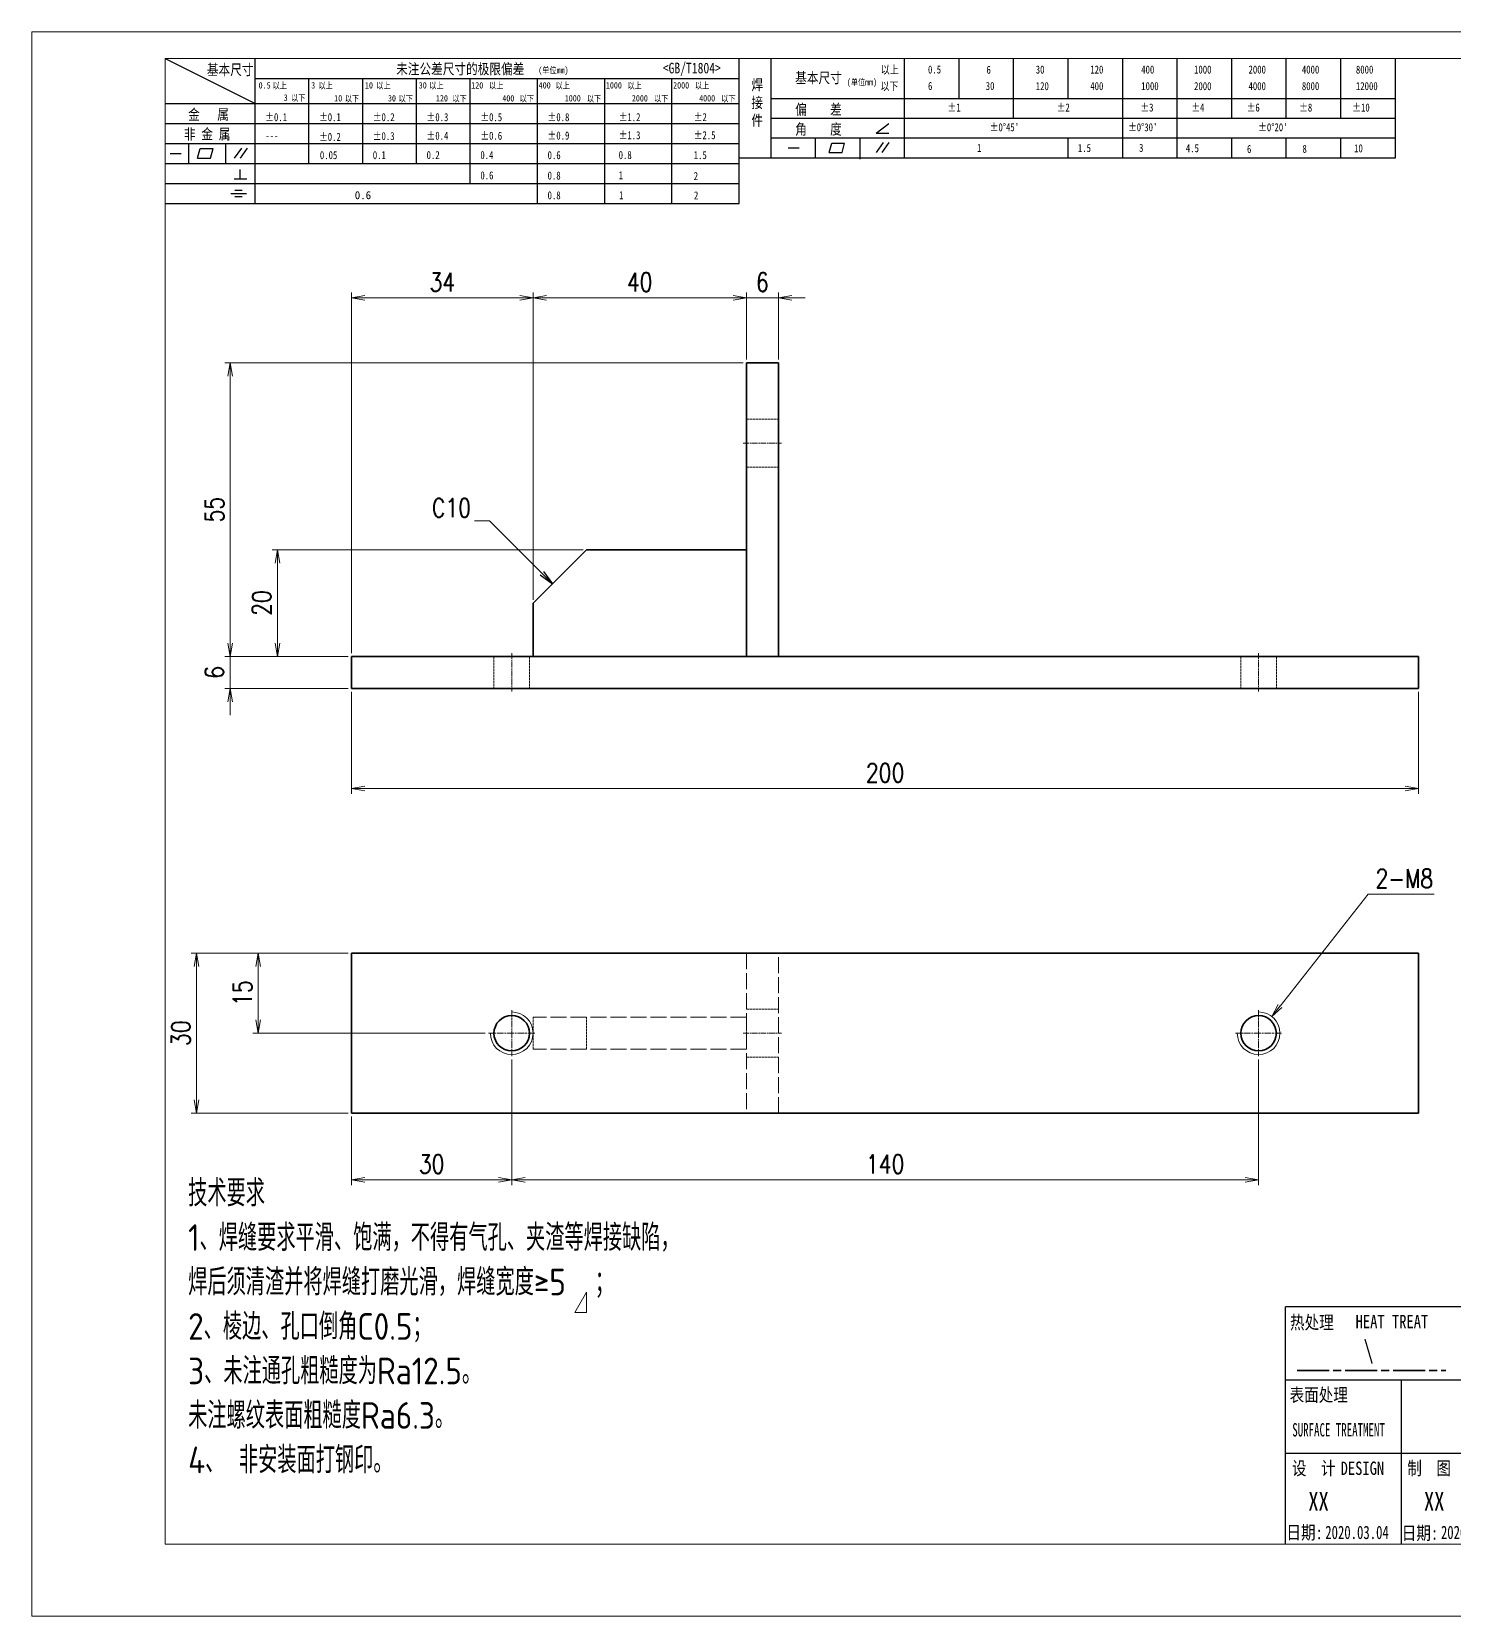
# Model space of a CAD drawing. Header units: inches. Extents: x 269 to 10986, y 1043 to 4337.
# Drawn here: x 1697.9 to 1964.6, y 3497.4 to 3794.4 of the extents above; entities that cross this region are included whole.
import ezdxf
from ezdxf.enums import TextEntityAlignment as Align

# ---------------------------------------------------------------- set-up
doc = ezdxf.new("R2010")
doc.units = ezdxf.units.IN
doc.header["$MEASUREMENT"] = 0
doc.linetypes.add('AM_ISO02W050x2', pattern=[3.75, 3, -0.75])
doc.linetypes.add('AM_ISO08W050x2', pattern=[9, 6, -0.75, 1.5, -0.75])
for name, color, linetype, lineweight in [('中心线', 2, 'AM_ISO08W050x2', 18), ('图框', 7, 'Continuous', 18), ('标注线', 3, 'Continuous', 18), ('热处理', 7, 'Continuous', 20), ('粗实线', 7, 'Continuous', 35), ('粗点划线', 6, 'AM_ISO08W050x2', 35), ('细实线', 3, 'Continuous', 18), ('虚线', 1, 'AM_ISO02W050x2', 18)]:
    doc.layers.add(name, color=color, linetype=linetype, lineweight=lineweight)
doc.layers.add('图\\M+19E79\\M+195B6\\M+18E9A', color=7, linetype='Continuous')
doc.layers.add('打印', color=7, linetype='Continuous', lineweight=15, plot=False)
doc.layers.add('打印-禁用', color=7, linetype='Continuous', lineweight=15, plot=False)
doc.styles.add('DIM', font='romans.shx', dxfattribs={"width": 0.8, "bigfont": 'bigfont.shx'})
doc.styles.add('国标', font='simfang.ttf', dxfattribs={"width": 0.8})
doc.styles.add('机械长仿宋', font='gbenor.shx', dxfattribs={"height": 1, "bigfont": 'gbcbig.shx'})
doc.dimstyles.new('XR 1-1', dxfattribs={"dimtxt": 3.5, "dimasz": 2.5, "dimexe": 1, "dimexo": 0.625, "dimgap": 1.2, "dimtad": 1, "dimtoh": 1, "dimdsep": 46, "dimtxsty": 'DIM', "dimblk": 'OPEN', "dimcen": 0, "dimclrd": 8, "dimclre": 8, "dimclrt": 2, "dimazin": 2, "dimtfac": 0.5, "dimtmove": 0, "dimatfit": 3, "dimldrblk": 'OPEN', "dimfxl": 0, "dimtolj": 2, "dimlwd": 18, "dimlwe": 18, "dimarcsym": 0})
doc.dimstyles.new('XR 1-1$0', dxfattribs={"dimtxt": 3.5, "dimasz": 2.5, "dimexe": 1, "dimexo": 0.625, "dimgap": 1.2, "dimtad": 1, "dimzin": 9, "dimdsep": 46, "dimtxsty": 'DIM', "dimblk": 'OPEN', "dimcen": 0, "dimclrd": 8, "dimclre": 8, "dimclrt": 2, "dimazin": 2, "dimtfac": 0.5, "dimtmove": 0, "dimatfit": 3, "dimldrblk": 'OPEN', "dimfxl": 0, "dimtolj": 2, "dimlwd": 18, "dimlwe": 18, "dimarcsym": 0})
doc.dimstyles.new('XR 1-1$3', dxfattribs={"dimtxt": 3.5, "dimasz": 2.5, "dimexe": 1, "dimexo": 0.625, "dimgap": 1.2, "dimtad": 1, "dimtoh": 1, "dimdsep": 46, "dimtxsty": 'DIM', "dimblk": 'OPEN', "dimcen": 0, "dimclrd": 8, "dimclre": 8, "dimclrt": 2, "dimazin": 2, "dimtfac": 0.5, "dimtofl": 0, "dimtmove": 0, "dimatfit": 3, "dimldrblk": 'OPEN', "dimfxl": 0, "dimtolj": 2, "dimlwd": 18, "dimlwe": 18, "dimarcsym": 0})

# ---------------------------------------------------------------- blocks, each defined once
blk = doc.blocks.new('GZDEH零件A3图框V01版')
at = {"layer": '图\\M+19E79\\M+195B6\\M+18E9A', "color": 9}
for p, q in [((2882.49, -1554.46), (2899.37, -1562.92)), ((2899.37, -1581.67), (2899.37, -1554.46)), ((2990.09, -1581.67), (2990.09, -1554.46)), ((2996.09, -1573.08), (2996.09, -1554.46)), ((3021.09, -1561.98), (3021.09, -1554.46)), ((3031.31, -1561.98), (3031.31, -1554.46)), ((3041.53, -1561.98), (3041.53, -1554.46)), ((3051.75, -1561.98), (3051.75, -1554.46)), ((3061.98, -1561.98), (3061.98, -1554.46)), ((3072.2, -1561.98), (3072.2, -1554.46)), ((3082.42, -1561.98), (3082.42, -1554.46)), ((3092.64, -1561.98), (3092.64, -1554.46)), ((3102.86, -1561.98), (3102.86, -1554.46)), ((3113.09, -1573.08), (3113.09, -1554.46)), ((2899.37, -1558.24), (2990.09, -1558.24)), ((2909.45, -1574.17), (2909.45, -1558.24)), ((2919.53, -1574.17), (2919.53, -1558.24)), ((2929.61, -1574.17), (2929.61, -1558.24)), ((2939.69, -1577.92), (2939.69, -1558.24)), ((2952.29, -1581.67), (2952.29, -1558.24)), ((2964.89, -1581.67), (2964.89, -1558.24)), ((2977.49, -1581.67), (2977.49, -1558.24)), ((2996.09, -1561.98), (3113.09, -1561.98)), ((3021.09, -1573.08), (3021.09, -1561.98)), ((3041.53, -1565.68), (3041.53, -1561.98)), ((3061.98, -1573.08), (3061.98, -1561.98)), ((3072.2, -1573.08), (3072.2, -1561.98)), ((3082.42, -1565.68), (3082.42, -1561.98)), ((3092.64, -1565.68), (3092.64, -1561.98)), ((3102.86, -1565.68), (3102.86, -1561.98)), ((2882.49, -1562.92), (2990.09, -1562.92)), ((2882.49, -1566.67), (2990.09, -1566.67)), ((2996.09, -1565.68), (3113.09, -1565.68)), ((3015.75, -1568.51), (3018.15, -1566.66)), ((2882.49, -1570.42), (2990.09, -1570.42)), ((2886.92, -1574.12), (2886.92, -1570.42)), ((2893.91, -1574.12), (2893.91, -1570.42)), ((2996.09, -1569.38), (3113.09, -1569.38)), ((3004.42, -1573.08), (3004.42, -1569.38)), ((3006.97, -1572.12), (3007.45, -1570.33)), ((3007.45, -1570.33), (3009.86, -1570.33)), ((3009.39, -1572.12), (3009.86, -1570.33)), ((3012.75, -1573.08), (3012.75, -1569.38)), ((3015.75, -1568.51), (3018.15, -1568.51)), ((3015.81, -1572.12), (3017.15, -1570.26)), ((3016.89, -1572.12), (3018.23, -1570.26)), ((3051.75, -1573.08), (3051.75, -1569.38)), ((3082.42, -1573.08), (3082.42, -1569.48)), ((3092.64, -1573.08), (3092.64, -1569.38)), ((3102.86, -1573.08), (3102.86, -1569.38)), ((2883.43, -1572.27), (2885.49, -1572.27)), ((2888.59, -1573.16), (2889.07, -1571.37)), ((2888.59, -1573.16), (2891, -1573.16)), ((2889.07, -1571.37), (2891.48, -1571.37)), ((2891, -1573.16), (2891.48, -1571.37)), ((2895.52, -1573.16), (2896.85, -1571.3)), ((2896.6, -1573.16), (2897.94, -1571.3)), ((2990.09, -1573.08), (3113.09, -1573.08)), ((2999.26, -1571.23), (3001.32, -1571.23)), ((3006.97, -1572.12), (3009.39, -1572.12)), ((3012.75, -1573.33), (3012.75, -1573.08)), ((2882.49, -1574.17), (2990.09, -1574.17)), ((2895.42, -1577.05), (2897.81, -1577.05)), ((2896.58, -1577.05), (2896.58, -1575.28)), ((2882.49, -1577.92), (2990.09, -1577.92)), ((2894.79, -1579.77), (2897.77, -1579.77)), ((2895.57, -1579.17), (2896.92, -1579.17)), ((2882.49, -1581.67), (2990.09, -1581.67)), ((2895.57, -1580.37), (2896.93, -1580.37)), ((3272.49, -1788.46), (3092.49, -1788.46)), ((3181.99, -1802.21), (3092.49, -1802.21)), ((3114.17, -1802.21), (3114.17, -1815.96)), ((3181.99, -1815.96), (3092.49, -1815.96)), ((3114.17, -1815.96), (3114.17, -1832.96)), ((3114.17, -1815.96), (3114.17, -1832.96))]:
    blk.add_line(p, q, dxfattribs=at)
at = {"layer": '图\\M+19E79\\M+195B6\\M+18E9A', "color": 7}
blk.add_line((3272.49, -1788.46), (3092.49, -1788.46), dxfattribs=at)
at = {"layer": '图\\M+19E79\\M+195B6\\M+18E9A', "color": 9, "linetype": 'Continuous'}
blk.add_line((3092.49, -1832.96), (3092.49, -1788.46), dxfattribs=at)
at = {"layer": '图框', "linetype": 'Continuous'}
for p, q in [((2882.49, -1554.46), (2882.49, -1832.96)), ((3272.49, -1554.46), (2882.49, -1554.46)), ((2882.49, -1832.96), (3272.49, -1832.96))]:
    blk.add_line(p, q, dxfattribs=at)
at = {"layer": '打印-禁用', "linetype": 'Continuous'}
for p, q in [((2857.49, -1549.46), (2857.49, -1846.46)), ((3277.49, -1549.46), (2857.49, -1549.46)), ((2857.49, -1846.46), (3277.49, -1846.46))]:
    blk.add_line(p, q, dxfattribs=at)
at = {"layer": '图\\M+19E79\\M+195B6\\M+18E9A', "color": 9, "style": '国标'}
for s, height, width, p in [('基本尺寸', 2, 0.8, (2890.33, -1557.58)), ('未注公差尺寸的极限偏差', 2, 0.8, (2925.81, -1557.44)), ('<GB/T1804>', 2, 0.8, (2975.78, -1557.27)), ('以上', 1.5, 0.8, (3016.64, -1557.33)), ('0.5', 1.5, 0.8, (3025.49, -1557.3)), ('6', 1.5, 0.8, (3036.45, -1557.34)), ('30', 1.5, 0.8, (3045.69, -1557.31)), ('120', 1.5, 0.8, (3055.91, -1557.31)), ('400', 1.5, 0.8, (3065.46, -1557.31)), ('1000', 1.5, 0.8, (3075.36, -1557.31)), ('2000', 1.5, 0.8, (3085.57, -1557.31)), ('4000', 1.5, 0.8, (3095.57, -1557.31)), ('8000', 1.5, 0.8, (3105.7, -1557.31)), ('30', 1.2, 0.8, (2930.04, -1560.11)), ('基本尺寸', 2, 0.8, (3000.6, -1559.1)), ('以下', 1.5, 0.8, (3016.58, -1560.43)), ('6', 1.5, 0.8, (3025.49, -1560.38)), ('30', 1.5, 0.8, (3036.31, -1560.39)), ('120', 1.5, 0.8, (3045.69, -1560.41)), ('400', 1.5, 0.8, (3055.91, -1560.41)), ('1000', 1.5, 0.8, (3065.46, -1560.41)), ('2000', 1.5, 0.8, (3075.36, -1560.41)), ('4000', 1.5, 0.8, (3085.57, -1560.41)), ('8000', 1.5, 0.8, (3095.57, -1560.41)), ('12000', 1.5, 0.8, (3105.7, -1560.41)), ('金   属', 2, 0.8, (2886.82, -1565.98)), ('±0.1', 1.5, 0.8, (2901.27, -1566.23)), ('±0.1', 1.5, 0.8, (2911.35, -1566.23)), ('±0.2', 1.5, 0.8, (2921.43, -1566.23)), ('±0.3', 1.5, 0.8, (2931.51, -1566.23)), ('±0.5', 1.5, 0.8, (2941.59, -1566.23)), ('±0.8', 1.5, 0.8, (2954.19, -1566.23)), ('±1.2', 1.5, 0.8, (2967.51, -1566.23)), ('±2', 1.5, 0.8, (2981.58, -1566.23)), ('偏    差', 2, 0.8, (3000.6, -1565.04)), ('±1', 1.5, 0.8, (3029.16, -1564.42)), ('±2', 1.5, 0.8, (3049.61, -1564.42)), ('±3', 1.5, 0.8, (3065.3, -1564.42)), ('±4', 1.5, 0.8, (3074.85, -1564.42)), ('±6', 1.5, 0.8, (3085.22, -1564.42)), ('±8', 1.5, 0.8, (3095.06, -1564.42)), ('±10', 1.5, 0.8, (3105.02, -1564.42)), ('非 金 属', 2, 0.8, (2886.02, -1569.65)), ('±0.3', 1.5, 0.8, (2921.43, -1569.77)), ('±0.4', 1.5, 0.8, (2931.51, -1569.71)), ('±0.6', 1.5, 0.8, (2941.59, -1569.71)), ('±0.9', 1.5, 0.8, (2954.19, -1569.68)), ('±1.3', 1.5, 0.8, (2967.51, -1569.62)), ('±2.5', 1.5, 0.8, (2981.58, -1569.61)), ('角    度', 2, 0.8, (3000.6, -1568.74)), ("±0%%D45'", 1.5, 0.8, (3037.06, -1568.12)), ("±0%%D30'", 1.5, 0.8, (3062.98, -1568.12)), ("±0%%D20'", 1.5, 0.8, (3087.38, -1568.12)), ('---', 1.5, 0.8, (2901.27, -1569.65)), ('±0.2', 1.5, 0.8, (2911.35, -1569.92)), ('1', 1.5, 0.8, (3034.69, -1571.98)), ('1.5', 1.5, 0.8, (3053.59, -1572.01)), ('3', 1.5, 0.8, (3065.05, -1571.98)), ('4.5', 1.5, 0.8, (3073.82, -1572.05)), ('6', 1.5, 0.8, (3085.28, -1572.19)), ('8', 1.5, 0.8, (3095.68, -1572.15)), ('10', 1.5, 0.8, (3105.36, -1572.06)), ('0.1', 1.5, 0.8, (2921.43, -1573.34)), ('0.2', 1.5, 0.8, (2931.51, -1573.33)), ('0.4', 1.5, 0.8, (2941.59, -1573.33)), ('0.6', 1.5, 0.8, (2954.19, -1573.35)), ('0.8', 1.5, 0.8, (2967.51, -1573.33)), ('1.5', 1.5, 0.8, (2981.58, -1573.34)), ('0.6', 1.5, 0.8, (2941.59, -1577.14)), ('0.8', 1.5, 0.8, (2954.19, -1577.17)), ('1', 1.5, 0.8, (2967.51, -1577.12)), ('2', 1.5, 0.8, (2981.58, -1577.26)), ('0.8', 1.5, 0.8, (2954.19, -1580.87)), ('1', 1.5, 0.8, (2967.59, -1580.86)), ('2', 1.5, 0.8, (2981.62, -1580.89)), ('热处理', 2.5, 0.8, (3093.35, -1792.61)), ('表面处理', 2.5, 0.8, (3093.27, -1806.21)), ('SURFACE TREATMENT', 2.5, 0.6, (3093.77, -1812.75)), (' DESIGN', 2.5, 0.8, (3101.47, -1819.96))]:
    blk.add_text(s, height=height, dxfattribs=dict(at, width=width)).set_placement(p)
at = {"layer": '图\\M+19E79\\M+195B6\\M+18E9A', "color": 9, "lineweight": 15, "style": '国标', "width": 0.8}
for s, p in [('(单位mm)', (2952.44, -1557.27)), ('0.5', (2900.03, -1560.11)), ('以上', (2902.64, -1560.16)), ('3', (2909.88, -1560.11)), ('以上', (2911.25, -1560.16)), ('10', (2919.96, -1560.11)), ('以上', (2922.09, -1560.16)), ('以上', (2932.02, -1560.16)), ('120', (2939.88, -1560.11)), ('以上', (2943.21, -1560.16)), ('400', (2952.52, -1560.11)), ('以上', (2955.68, -1560.16)), ('1000', (2965.12, -1560.11)), ('以上', (2969.16, -1560.16)), ('2000', (2977.72, -1560.11)), ('以上', (2981.8, -1560.16)), ('(单位mm)', (3010.27, -1559.51)), ('3', (2904.73, -1562.41)), ('以下', (2906.1, -1562.46)), ('10', (2914.19, -1562.54)), ('以下', (2916.18, -1562.59)), ('30', (2924.27, -1562.54)), ('以下', (2926.26, -1562.59)), ('120', (2933.26, -1562.54)), ('以下', (2936.34, -1562.59)), ('400', (2945.7, -1562.54)), ('以下', (2948.94, -1562.59)), ('1000', (2957.41, -1562.54)), ('以下', (2961.54, -1562.59)), ('2000', (2969.99, -1562.54)), ('以下', (2974.14, -1562.59)), ('4000', (2982.59, -1562.54)), ('以下', (2986.74, -1562.59))]:
    blk.add_text(s, height=1.2, dxfattribs=at).set_placement(p)
at = {"layer": '图\\M+19E79\\M+195B6\\M+18E9A', "color": 9, "lineweight": 13, "style": '国标'}
blk.add_text('0.6', height=1.5, dxfattribs=at).set_placement((2918.05, -1580.85))
at = {"layer": '图\\M+19E79\\M+195B6\\M+18E9A', "color": 9, "style": '国标', "width": 0.8}
for s, p in [('HEAT TREAT', (3112.45, -1792.46)), ('设  计', (3097.79, -1819.96)), ('制  图', (3119.43, -1819.96)), ('日期:', (3096.09, -1832)), ('日期:', (3117.71, -1832.1))]:
    blk.add_text(s, height=2.5, dxfattribs=at).set_placement(p, align=Align.CENTER)
at = {"layer": '图\\M+19E79\\M+195B6\\M+18E9A', "color": 9, "style": '国标'}
for s, insert, char_height, width, attachment_point in [('焊\\P接\\P件', (2992.39, -1558.41), 2, 3.1877, 1), ('0.05', (2911.51, -1573.37), 1.5, 5.1982, 7)]:
    blk.add_mtext(s, dxfattribs=dict(at, insert=insert, char_height=char_height, width=width, attachment_point=attachment_point))
blk = doc.blocks.new('DEH A3')
at = {"layer": '图框'}
blk.add_blockref('GZDEH零件A3图框V01版', (-2857.49, 1846.46), dxfattribs=at)
blk = doc.blocks.new('HJ')
at = {"layer": '标注线', "color": 2, "linetype": 'ByBlock', "lineweight": 9}
for p, q in [((0, 0), (4.34, 7.65)), ((4.34, 7.65), (4.34, 0)), ((4.34, 0), (0, 0))]:
    blk.add_line(p, q, dxfattribs=at)
blk = doc.blocks.new('_Open')
at = {"color": 0, "linetype": 'ByBlock', "lineweight": -2}
for p, q in [((-1, 0.17), (0, 0)), ((-1, -0.17), (0, 0)), ((0, 0), (-1, 0))]:
    blk.add_line(p, q, dxfattribs=at)
blk = doc.blocks.new('*D1107')
at = {"layer": 'Defpoints', "color": 0, "transparency": 16777216}
for p in [(1757.89, 3671.26), (1957.89, 3671.26), (1957.89, 3652.49)]:
    blk.add_point(p, dxfattribs=at)
at = {"layer": '标注线', "color": 8, "lineweight": 18, "transparency": 16777216}
for p, q in [((1757.89, 3670.64), (1757.89, 3651.49)), ((1957.89, 3670.64), (1957.89, 3651.49)), ((1760.39, 3652.49), (1955.39, 3652.49))]:
    blk.add_line(p, q, dxfattribs=at)
at = {"layer": '标注线', "color": 8, "lineweight": 18, "transparency": 16777216, "xscale": 2.5, "yscale": 2.5, "zscale": 2.5, "rotation": 180}
blk.add_blockref('_Open', (1757.89, 3652.49), dxfattribs=at)
at = {"layer": '标注线', "color": 8, "lineweight": 18, "transparency": 16777216, "xscale": 2.5, "yscale": 2.5, "zscale": 2.5}
blk.add_blockref('_Open', (1957.89, 3652.49), dxfattribs=at)
at = {"layer": '标注线', "color": 2, "transparency": 16777216, "insert": (1857.89, 3655.44), "char_height": 3.5, "attachment_point": 5, "style": 'DIM'}
blk.add_mtext('\\A2;200', dxfattribs=at)
blk = doc.blocks.new('*D1108')
at = {"layer": 'Defpoints', "color": 0, "transparency": 16777216}
for p in [(1757.89, 3744.48), (1791.89, 3687.26), (1757.89, 3677.26)]:
    blk.add_point(p, dxfattribs=at)
at = {"layer": '标注线', "color": 8, "lineweight": 18, "transparency": 16777216}
for p, q in [((1757.89, 3677.89), (1757.89, 3745.48)), ((1791.89, 3687.89), (1791.89, 3745.48)), ((1789.39, 3744.48), (1760.39, 3744.48))]:
    blk.add_line(p, q, dxfattribs=at)
at = {"layer": '标注线', "color": 8, "lineweight": 18, "transparency": 16777216, "xscale": 2.5, "yscale": 2.5, "zscale": 2.5, "rotation": 180}
blk.add_blockref('_Open', (1757.89, 3744.48), dxfattribs=at)
at = {"layer": '标注线', "color": 8, "lineweight": 18, "transparency": 16777216, "xscale": 2.5, "yscale": 2.5, "zscale": 2.5}
blk.add_blockref('_Open', (1791.89, 3744.48), dxfattribs=at)
at = {"layer": '标注线', "color": 2, "transparency": 16777216, "insert": (1774.89, 3747.43), "char_height": 3.5, "attachment_point": 5, "style": 'DIM'}
blk.add_mtext('\\A2;34', dxfattribs=at)
blk = doc.blocks.new('*D1109')
at = {"layer": 'Defpoints', "color": 0, "transparency": 16777216}
for p in [(1831.89, 3744.48), (1831.89, 3732.26), (1791.89, 3727.1)]:
    blk.add_point(p, dxfattribs=at)
at = {"layer": '标注线', "color": 8, "lineweight": 18, "transparency": 16777216}
for p, q in [((1791.89, 3727.73), (1791.89, 3745.48)), ((1831.89, 3732.89), (1831.89, 3745.48)), ((1794.39, 3744.48), (1829.39, 3744.48))]:
    blk.add_line(p, q, dxfattribs=at)
at = {"layer": '标注线', "color": 8, "lineweight": 18, "transparency": 16777216, "xscale": 2.5, "yscale": 2.5, "zscale": 2.5, "rotation": 180}
blk.add_blockref('_Open', (1791.89, 3744.48), dxfattribs=at)
at = {"layer": '标注线', "color": 8, "lineweight": 18, "transparency": 16777216, "xscale": 2.5, "yscale": 2.5, "zscale": 2.5}
blk.add_blockref('_Open', (1831.89, 3744.48), dxfattribs=at)
at = {"layer": '标注线', "color": 2, "transparency": 16777216, "insert": (1811.89, 3747.43), "char_height": 3.5, "attachment_point": 5, "style": 'DIM'}
blk.add_mtext('\\A2;40', dxfattribs=at)
blk = doc.blocks.new('*D1110')
at = {"layer": 'Defpoints', "color": 0, "transparency": 16777216}
for p in [(1837.89, 3744.48), (1831.89, 3732.26), (1837.89, 3732.26)]:
    blk.add_point(p, dxfattribs=at)
at = {"layer": '标注线', "color": 8, "lineweight": 18, "transparency": 16777216}
for p, q in [((1831.89, 3732.89), (1831.89, 3745.48)), ((1837.89, 3732.89), (1837.89, 3745.48)), ((1829.39, 3744.48), (1826.89, 3744.48)), ((1831.89, 3744.48), (1837.89, 3744.48)), ((1840.39, 3744.48), (1842.89, 3744.48))]:
    blk.add_line(p, q, dxfattribs=at)
at = {"layer": '标注线', "color": 8, "lineweight": 18, "transparency": 16777216, "xscale": 2.5, "yscale": 2.5, "zscale": 2.5}
blk.add_blockref('_Open', (1831.89, 3744.48), dxfattribs=at)
at = {"layer": '标注线', "color": 8, "lineweight": 18, "transparency": 16777216, "xscale": 2.5, "yscale": 2.5, "zscale": 2.5, "rotation": 180}
blk.add_blockref('_Open', (1837.89, 3744.48), dxfattribs=at)
at = {"layer": '标注线', "color": 2, "transparency": 16777216, "insert": (1834.89, 3747.43), "char_height": 3.5, "attachment_point": 5, "style": 'DIM'}
blk.add_mtext('\\A2;6', dxfattribs=at)
blk = doc.blocks.new('*D1111')
at = {"layer": 'Defpoints', "color": 0, "transparency": 16777216}
for p in [(1801.89, 3697.26), (1743.99, 3677.26), (1757.89, 3677.26)]:
    blk.add_point(p, dxfattribs=at)
at = {"layer": '标注线', "color": 8, "lineweight": 18, "transparency": 16777216}
for p, q in [((1801.27, 3697.26), (1742.99, 3697.26)), ((1743.99, 3694.76), (1743.99, 3679.76)), ((1757.27, 3677.26), (1742.99, 3677.26))]:
    blk.add_line(p, q, dxfattribs=at)
at = {"layer": '标注线', "color": 8, "lineweight": 18, "transparency": 16777216, "xscale": 2.5, "yscale": 2.5, "zscale": 2.5}
for p, rotation in [((1743.99, 3697.26), 90), ((1743.99, 3677.26), 270)]:
    blk.add_blockref('_Open', p, dxfattribs=dict(at, rotation=rotation))
at = {"layer": '标注线', "color": 2, "transparency": 16777216, "insert": (1741.04, 3687.26), "char_height": 3.5, "attachment_point": 5, "rotation": 90, "style": 'DIM'}
blk.add_mtext('\\A2;20', dxfattribs=at)
blk = doc.blocks.new('*D1112')
at = {"layer": 'Defpoints', "color": 0, "transparency": 16777216}
for p in [(1750.13, 3677.26), (1735.12, 3671.26), (1757.89, 3671.26)]:
    blk.add_point(p, dxfattribs=at)
at = {"layer": '标注线', "color": 8, "lineweight": 18, "transparency": 16777216}
for p, q in [((1735.12, 3679.76), (1735.12, 3682.26)), ((1749.5, 3677.26), (1734.12, 3677.26)), ((1735.12, 3677.26), (1735.12, 3671.26)), ((1757.27, 3671.26), (1734.12, 3671.26)), ((1735.12, 3668.76), (1735.12, 3666.26))]:
    blk.add_line(p, q, dxfattribs=at)
at = {"layer": '标注线', "color": 8, "lineweight": 18, "transparency": 16777216, "xscale": 2.5, "yscale": 2.5, "zscale": 2.5}
for p, rotation in [((1735.12, 3677.26), 270), ((1735.12, 3671.26), 90)]:
    blk.add_blockref('_Open', p, dxfattribs=dict(at, rotation=rotation))
at = {"layer": '标注线', "color": 2, "transparency": 16777216, "insert": (1732.17, 3674.26), "char_height": 3.5, "attachment_point": 5, "rotation": 90, "style": 'DIM'}
blk.add_mtext('\\A2;6', dxfattribs=at)
blk = doc.blocks.new('*D1113')
at = {"layer": 'Defpoints', "color": 0, "transparency": 16777216}
for p in [(1831.89, 3732.26), (1735.12, 3677.26), (1749.5, 3677.26)]:
    blk.add_point(p, dxfattribs=at)
at = {"layer": '标注线', "color": 8, "lineweight": 18, "transparency": 16777216}
for p, q in [((1831.27, 3732.26), (1734.12, 3732.26)), ((1735.12, 3729.76), (1735.12, 3679.76)), ((1748.88, 3677.26), (1734.12, 3677.26))]:
    blk.add_line(p, q, dxfattribs=at)
at = {"layer": '标注线', "color": 8, "lineweight": 18, "transparency": 16777216, "xscale": 2.5, "yscale": 2.5, "zscale": 2.5}
for p, rotation in [((1735.12, 3732.26), 90), ((1735.12, 3677.26), 270)]:
    blk.add_blockref('_Open', p, dxfattribs=dict(at, rotation=rotation))
at = {"layer": '标注线', "color": 2, "transparency": 16777216, "insert": (1732.17, 3704.76), "char_height": 3.5, "attachment_point": 5, "rotation": 90, "style": 'DIM'}
blk.add_mtext('\\A2;55', dxfattribs=at)
blk = doc.blocks.new('*D1120')
at = {"layer": 'Defpoints', "color": 0, "transparency": 16777216}
for p in [(1787.89, 3602.31), (1757.89, 3591.64), (1757.89, 3579.17)]:
    blk.add_point(p, dxfattribs=at)
at = {"layer": '标注线', "color": 8, "lineweight": 18, "transparency": 16777216}
for p, q in [((1787.89, 3601.69), (1787.89, 3578.17)), ((1757.89, 3591.01), (1757.89, 3578.17)), ((1785.39, 3579.17), (1760.39, 3579.17))]:
    blk.add_line(p, q, dxfattribs=at)
at = {"layer": '标注线', "color": 8, "lineweight": 18, "transparency": 16777216, "xscale": 2.5, "yscale": 2.5, "zscale": 2.5, "rotation": 180}
blk.add_blockref('_Open', (1757.89, 3579.17), dxfattribs=at)
at = {"layer": '标注线', "color": 8, "lineweight": 18, "transparency": 16777216, "xscale": 2.5, "yscale": 2.5, "zscale": 2.5}
blk.add_blockref('_Open', (1787.89, 3579.17), dxfattribs=at)
at = {"layer": '标注线', "color": 2, "transparency": 16777216, "insert": (1772.89, 3582.12), "char_height": 3.5, "attachment_point": 5, "style": 'DIM'}
blk.add_mtext('\\A2;30', dxfattribs=at)
blk = doc.blocks.new('*D1121')
at = {"layer": 'Defpoints', "color": 0, "transparency": 16777216}
for p in [(1787.89, 3601.69), (1927.89, 3602.31), (1927.89, 3579.17)]:
    blk.add_point(p, dxfattribs=at)
at = {"layer": '标注线', "color": 8, "lineweight": 18, "transparency": 16777216}
for p, q in [((1787.89, 3601.06), (1787.89, 3578.17)), ((1927.89, 3601.69), (1927.89, 3578.17)), ((1790.39, 3579.17), (1925.39, 3579.17))]:
    blk.add_line(p, q, dxfattribs=at)
at = {"layer": '标注线', "color": 8, "lineweight": 18, "transparency": 16777216, "xscale": 2.5, "yscale": 2.5, "zscale": 2.5, "rotation": 180}
blk.add_blockref('_Open', (1787.89, 3579.17), dxfattribs=at)
at = {"layer": '标注线', "color": 8, "lineweight": 18, "transparency": 16777216, "xscale": 2.5, "yscale": 2.5, "zscale": 2.5}
blk.add_blockref('_Open', (1927.89, 3579.17), dxfattribs=at)
at = {"layer": '标注线', "color": 2, "transparency": 16777216, "insert": (1857.89, 3582.12), "char_height": 3.5, "attachment_point": 5, "style": 'DIM'}
blk.add_mtext('\\A2;140', dxfattribs=at)
blk = doc.blocks.new('*D1122')
at = {"layer": 'Defpoints', "color": 0, "transparency": 16777216}
for p in [(1740.39, 3621.64), (1757.89, 3621.64), (1783.57, 3606.64)]:
    blk.add_point(p, dxfattribs=at)
at = {"layer": '标注线', "color": 8, "lineweight": 18, "transparency": 16777216}
for p, q in [((1757.27, 3621.64), (1739.39, 3621.64)), ((1740.39, 3609.14), (1740.39, 3619.14)), ((1782.95, 3606.64), (1739.39, 3606.64))]:
    blk.add_line(p, q, dxfattribs=at)
at = {"layer": '标注线', "color": 8, "lineweight": 18, "transparency": 16777216, "xscale": 2.5, "yscale": 2.5, "zscale": 2.5}
for p, rotation in [((1740.39, 3621.64), 90), ((1740.39, 3606.64), 270)]:
    blk.add_blockref('_Open', p, dxfattribs=dict(at, rotation=rotation))
at = {"layer": '标注线', "color": 2, "transparency": 16777216, "insert": (1737.44, 3614.14), "char_height": 3.5, "attachment_point": 5, "rotation": 90, "style": 'DIM'}
blk.add_mtext('\\A2;15', dxfattribs=at)
blk = doc.blocks.new('*D1123')
at = {"layer": 'Defpoints', "color": 0, "transparency": 16777216}
for p in [(1930.37, 3609.78), (1925.42, 3603.49)]:
    blk.add_point(p, dxfattribs=at)
at = {"layer": '标注线', "color": 8, "lineweight": 18, "transparency": 16777216}
for p, q in [((1948.42, 3632.69), (1931.92, 3611.74)), ((1960.82, 3632.69), (1948.42, 3632.69))]:
    blk.add_line(p, q, dxfattribs=at)
at = {"layer": '标注线', "color": 8, "lineweight": 18, "transparency": 16777216, "xscale": 2.5, "yscale": 2.5, "zscale": 2.5, "rotation": 231.7607635663313}
blk.add_blockref('_Open', (1930.37, 3609.78), dxfattribs=at)
at = {"layer": '标注线', "color": 2, "transparency": 16777216, "insert": (1955.22, 3635.64), "char_height": 3.5, "attachment_point": 5, "style": 'DIM'}
blk.add_mtext('\\A2;{\\Fromans,bigfont|c134;2-}M8', dxfattribs=at)
blk = doc.blocks.new('*D1200')
at = {"layer": 'Defpoints', "color": 0, "transparency": 16777216}
for p in [(1728.82, 3621.64), (1757.89, 3621.64), (1757.89, 3591.64)]:
    blk.add_point(p, dxfattribs=at)
at = {"layer": '标注线', "color": 8, "lineweight": 18, "transparency": 16777216}
for p, q in [((1757.27, 3621.64), (1727.82, 3621.64)), ((1728.82, 3594.14), (1728.82, 3619.14)), ((1757.27, 3591.64), (1727.82, 3591.64))]:
    blk.add_line(p, q, dxfattribs=at)
at = {"layer": '标注线', "color": 8, "lineweight": 18, "transparency": 16777216, "xscale": 2.5, "yscale": 2.5, "zscale": 2.5}
for p, rotation in [((1728.82, 3621.64), 90), ((1728.82, 3591.64), 270)]:
    blk.add_blockref('_Open', p, dxfattribs=dict(at, rotation=rotation))
at = {"layer": '标注线', "color": 2, "transparency": 16777216, "insert": (1725.87, 3606.64), "char_height": 3.5, "attachment_point": 5, "rotation": 90, "style": 'DIM'}
blk.add_mtext('\\A2;30', dxfattribs=at)

msp = doc.modelspace()

# ---------------------------------------------------------------- linework, layer by layer
at = {"layer": '中心线', "lineweight": 13, "ltscale": 0.18}
for p, q in [((1831.293, 3717.261), (1838.493, 3717.261)), ((1831.293, 3606.635), (1838.493, 3606.635))]:
    msp.add_line(p, q, dxfattribs=at)
at = {"layer": '中心线', "lineweight": 13, "ltscale": 0.180015}
for p, q in [((1787.893, 3677.861), (1787.893, 3670.66)), ((1927.893, 3677.861), (1927.893, 3670.66))]:
    msp.add_line(p, q, dxfattribs=at)
at = {"layer": '中心线', "lineweight": 13, "ltscale": 0.216028}
for p, q in [((1787.893, 3610.956), (1787.893, 3602.315)), ((1927.893, 3610.956), (1927.893, 3602.315))]:
    msp.add_line(p, q, dxfattribs=at)
at = {"layer": '中心线', "lineweight": 13, "ltscale": 0.216027}
for p, q in [((1792.214, 3606.635), (1783.572, 3606.635)), ((1932.214, 3606.635), (1923.572, 3606.635))]:
    msp.add_line(p, q, dxfattribs=at)
at = {"layer": '打印'}
msp.add_lwpolyline([(1697.923, 3794.354), (2117.923, 3794.354), (2117.923, 3497.354), (1697.923, 3497.354)], close=True, dxfattribs=at)
at = {"layer": '粗实线', "ltscale": 0.15}
for p, q in [((1831.893, 3732.261), (1837.893, 3732.261)), ((1757.893, 3677.261), (1757.893, 3671.261)), ((1831.893, 3677.261), (1837.893, 3677.261)), ((1957.893, 3671.261), (1957.893, 3677.261)), ((1831.893, 3621.635), (1837.893, 3621.635))]:
    msp.add_line(p, q, dxfattribs=at)
at = {"layer": '粗实线'}
for p, q in [((1831.893, 3677.261), (1831.893, 3732.261)), ((1837.893, 3677.261), (1837.893, 3732.261)), ((1831.893, 3697.261), (1801.893, 3697.261)), ((1957.893, 3677.261), (1757.893, 3677.261)), ((1831.893, 3677.261), (1791.893, 3677.261)), ((1957.893, 3671.261), (1757.893, 3671.261)), ((1957.893, 3621.635), (1757.893, 3621.635)), ((1757.893, 3591.635), (1757.893, 3621.635)), ((1957.893, 3591.635), (1957.893, 3621.635)), ((1957.893, 3591.635), (1757.893, 3591.635))]:
    msp.add_line(p, q, dxfattribs=at)
at = {"layer": '粗实线', "ltscale": 0.353553}
msp.add_line((1791.893, 3687.261), (1801.893, 3697.261), dxfattribs=at)
at = {"layer": '粗实线', "ltscale": 0.5}
msp.add_line((1831.893, 3677.261), (1831.893, 3697.261), dxfattribs=at)
at = {"layer": '粗实线', "ltscale": 0.25}
msp.add_line((1791.893, 3677.261), (1791.893, 3687.261), dxfattribs=at)
at = {"layer": '粗实线'}
for centre, radius in [((1787.893, 3606.635), 3.324), ((1927.893, 3606.635), 3.323)]:
    msp.add_circle(centre, radius, dxfattribs=at)
at = {"layer": '粗点划线', "linetype": 'AM_ISO08W050x2'}
msp.add_line((1935.098, 3543.425), (1962.959, 3543.425), dxfattribs=at)
at = {"layer": '细实线'}
for centre in [(1787.893, 3606.635), (1927.893, 3606.635)]:
    msp.add_arc(centre, 4, 180, 89.99999, dxfattribs=at)
at = {"layer": '虚线', "ltscale": 0.15}
for p, q in [((1831.893, 3721.761), (1837.893, 3721.761)), ((1831.893, 3712.761), (1837.893, 3712.761)), ((1784.57, 3677.261), (1784.57, 3671.261)), ((1791.217, 3677.261), (1791.217, 3671.261)), ((1924.57, 3677.261), (1924.57, 3671.261)), ((1931.217, 3677.261), (1931.217, 3671.261)), ((1791.893, 3609.635), (1791.893, 3603.635)), ((1801.893, 3603.635), (1801.893, 3609.635)), ((1831.893, 3611.135), (1837.893, 3611.135)), ((1831.893, 3603.635), (1831.893, 3609.635)), ((1831.893, 3602.135), (1837.893, 3602.135)), ((1837.893, 3591.635), (1831.893, 3591.635))]:
    msp.add_line(p, q, dxfattribs=at)
at = {"layer": '虚线'}
for p, q in [((1831.893, 3621.635), (1831.893, 3591.635)), ((1837.893, 3591.635), (1837.893, 3621.635)), ((1831.893, 3609.635), (1791.893, 3609.635)), ((1831.893, 3603.635), (1791.893, 3603.635))]:
    msp.add_line(p, q, dxfattribs=at)

# ---------------------------------------------------------------- block references
at = {"layer": '图框'}
msp.add_blockref('DEH A3', (1697.923, 3497.354), dxfattribs=at)
at = {"layer": '标注线', "color": 7, "xscale": 0.5, "yscale": 0.5, "zscale": 0.5}
msp.add_blockref('HJ', (1799.719, 3554.289), dxfattribs=at)

# ---------------------------------------------------------------- texts
at = {"layer": '图\\M+19E79\\M+195B6\\M+18E9A', "color": 3, "style": '国标'}
for s, height, width, p in [('XX', 3.5, 0.8, (1937.221, 3517.17)), ('XX', 3.5, 0.8, (1958.901, 3517.17)), ('2020.03.04', 2.5, 0.7, (1940.386, 3511.834)), ('2020.03.11', 2.5, 0.7, (1962.066, 3511.834))]:
    msp.add_text(s, height=height, dxfattribs=dict(at, width=width)).set_placement(p)
at = {"layer": '标注线', "color": 2, "insert": (1780.25, 3703.366), "char_height": 3.5, "attachment_point": 9, "style": 'DIM'}
msp.add_mtext('\\A2;C10', dxfattribs=at)
at = {"layer": '标注线', "color": 2, "insert": (1727.249, 3579.179), "char_height": 10, "width": 206.04095, "attachment_point": 1, "style": '机械长仿宋'}
msp.add_mtext('{\\H0.5x;技术要求\\A2;\\P\\A0;1、\\A2;焊缝要求平滑、饱满，不得有气孔、夹渣等焊接缺陷，\\P焊后须清渣并将焊缝打磨光滑，焊缝宽度≥5  ；\\A0;\\P2、\\A2;棱边、\\A0;孔口倒角C0.5；\\P3、未注通孔粗糙度为Ra12.5。\\P\\A2;未注螺纹表面粗糙度Ra6.3。\\A0;\\P4、\\C3; \\C2;非安装面打钢印。\\P   \\C3; }', dxfattribs=at)
at = {"layer": '热处理', "color": 3, "style": '国标', "width": 0.8}
msp.add_text('\\', height=3.5, dxfattribs=at).set_placement((1948.503, 3545.55), align=Align.CENTER)

# ---------------------------------------------------------------- dimensions: what is measured, and where the dimension line sits
at = {"layer": '标注线'}
for base, p1, p2, picture, middle in [((1757.893, 3744.483), (1791.893, 3687.261), (1757.893, 3677.261), '*D1108', (1774.893, 3747.433)), ((1831.893, 3744.483), (1791.893, 3727.103), (1831.893, 3732.261), '*D1109', (1811.893, 3747.433)), ((1837.893, 3744.483), (1831.893, 3732.261), (1837.893, 3732.261), '*D1110', (1834.893, 3747.433)), ((1957.893, 3652.485), (1757.893, 3671.261), (1957.893, 3671.261), '*D1107', (1857.893, 3655.435)), ((1757.893, 3579.174), (1787.893, 3602.315), (1757.893, 3591.635), '*D1120', (1772.893, 3582.124)), ((1927.893, 3579.174), (1787.893, 3601.69), (1927.893, 3602.315), '*D1121', (1857.893, 3582.124))]:
    dim = msp.add_linear_dim(base=base, p1=p1, p2=p2, dimstyle='XR 1-1$0', dxfattribs=at)
    dim.commit()
    dim.dimension.update_dxf_attribs({"geometry": picture, "text_midpoint": middle})
for base, p1, p2, picture, middle in [((1735.117, 3677.261), (1831.893, 3732.261), (1749.503, 3677.261), '*D1113', (1732.167, 3704.761)), ((1743.989, 3677.261), (1801.893, 3697.261), (1757.893, 3677.261), '*D1111', (1741.039, 3687.261)), ((1735.117, 3671.261), (1750.128, 3677.261), (1757.893, 3671.261), '*D1112', (1732.167, 3674.261)), ((1728.82, 3621.635), (1757.893, 3591.635), (1757.893, 3621.635), '*D1200', (1725.87, 3606.635)), ((1740.387, 3621.635), (1783.572, 3606.635), (1757.893, 3621.635), '*D1122', (1737.437, 3614.135))]:
    dim = msp.add_linear_dim(base=base, p1=p1, p2=p2, angle=90, dimstyle='XR 1-1$0', dxfattribs=at)
    dim.commit()
    dim.dimension.update_dxf_attribs({"geometry": picture, "text_midpoint": middle})
dim = msp.add_diameter_dim_2p(p1=(1925.417, 3603.493), p2=(1930.369, 3609.777), text='{\\Fromans,bigfont|c134;2-}<>', dimstyle='XR 1-1$3', override={"dimpost": 'M<>'}, dxfattribs=at)
dim.commit()
dim.dimension.update_dxf_attribs({"geometry": '*D1123', "text_midpoint": (1955.221, 3632.685), "dimtype": 163})

# ---------------------------------------------------------------- leaders
msp.add_leader([(1795.517, 3690.885), (1783.75, 3702.667), (1780.95, 3702.667)], dimstyle='XR 1-1', override={"dimasz": 2.8, "dimexe": 0.69965, "dimexo": 0.69965, "dimgap": 0.69965}, dxfattribs=at)

doc.saveas('drawing.dxf')
